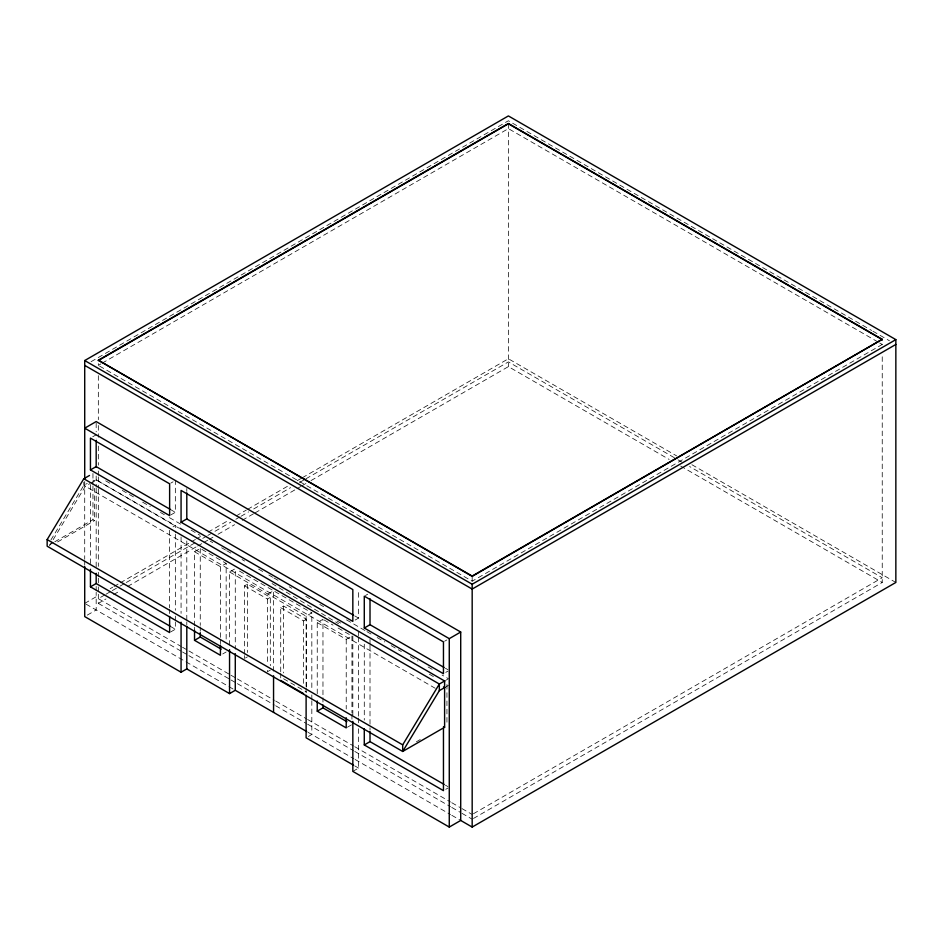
<?xml version="1.0" encoding="UTF-8"?>
<svg xmlns="http://www.w3.org/2000/svg" width="943" height="943" viewBox="0 0 943 943"><rect width="100%" height="100%" fill="white"/><g stroke="black" fill="none" stroke-linecap="round" stroke-linejoin="round"><path stroke-width="0.71" stroke-dasharray="4.71 3.54" d="M50.887 539.997L83.797 485.374L87.227 483.394M49.437 545.844L52.431 540.881M53.173 539.644L85.33 486.27L89.915 483.618M91.082 361.699L508.395 120.763L871.638 330.474M100.877 363.904L98.331 365.377L98.331 360.544M102.15 363.161L508.395 128.625L878.416 342.25M92.732 436.774L96.174 434.794L96.174 439.132M91.058 482.957L96.327 479.916L178.746 528.009M49.696 544.736L53.515 542.531M54.788 541.789L92.956 519.758L94.489 520.642L94.489 488.321M57.594 541.942L94.489 520.642M170.766 483.146L173.052 481.814M170.766 514.961L175.339 512.32L175.339 480.494M173.052 526.866L175.339 525.534L175.339 532.842M84.717 603.379L98.72 595.292M110.166 588.68L112.712 587.218M113.985 586.475L119.077 583.54M120.35 582.809L190.321 542.402M191.594 541.671L195.413 539.467M196.686 538.736L200.505 536.532M208.132 532.123L228.489 520.371M236.127 515.962L246.3 510.08M247.573 509.35L288.287 485.845M297.198 480.706L301.017 478.502M302.29 477.759L508.395 358.764L676.638 455.893M104.697 594.974L98.331 598.652L181.268 646.533M105.97 594.243L111.062 591.296M112.335 590.566L118.712 586.888M119.985 586.145L125.077 583.21M126.35 582.479L195.118 542.767M202.757 538.359L206.576 536.154M207.849 535.424L230.776 522.186M235.868 519.239L239.687 517.035M240.96 516.304L248.61 511.896M253.702 508.949L290.633 487.625M299.544 482.486L304.636 479.539M305.909 478.808L508.395 361.9L676.815 459.135M98.331 594.243L98.331 603.379L105.97 598.958M113.608 594.55L119.985 590.872M127.623 586.463L196.392 546.763M197.665 546.021L202.757 543.085M204.03 542.343L207.849 540.139M209.122 539.408L212.941 537.204M218.045 534.257L234.595 524.697M242.233 520.288L253.702 513.676M254.975 512.933L295.725 489.405M296.998 488.674L300.817 486.47M302.09 485.728L305.909 483.523M311.001 480.588L508.395 366.627L669.165 459.441M194.529 625.81L194.529 551.749L200.258 548.437L226.155 563.395L226.155 640.356M87.263 615.131L96.174 609.98L96.174 592.322M194.529 551.749L220.426 566.696L226.155 563.395M229.55 645.236L229.55 571.965L235.278 568.664L235.278 649.255M244.555 654.159L244.555 585.803L247.408 584.153L270.311 597.367L270.311 665.734M170.766 631.893L175.339 629.252L175.339 621.944M267.824 594.066L273.553 590.754L236.552 569.395M244.555 585.803L267.447 599.029L270.311 597.367M280.719 671.699L280.719 607.693L283.572 606.043L306.475 619.268L306.475 687.624M222.725 653.959L226.155 651.978M229.55 571.965L306.11 616.168L311.827 612.856L311.827 689.062M280.719 607.693L303.611 620.918L306.475 619.268M245.498 657.978L247.408 656.87M317.237 693.742L317.237 622.592L322.966 619.28L322.966 696.252M365.424 595.528L367.711 594.208M355.122 620.081L358.552 618.089L358.552 589.163M270.311 670.096L267.447 671.746L267.447 668.835M317.237 622.592L346.222 639.33L350.808 636.678M99.604 366.108L472.172 581.206L882.235 344.454L882.235 339.621M444.601 641.24L446.888 639.92M308.396 736.471L311.827 734.491L311.827 700.79M347.366 727.242L351.951 724.601M445.744 672.394L448.031 671.074M446.204 680.068L448.491 678.748L442.114 675.07M446.204 686.681L448.491 685.361M352.835 771.386L358.552 768.085L358.552 725.438M416.417 741.764L420.236 739.56M445.744 789.326L448.031 788.006M473.445 813.75L882.235 577.729L689.581 466.502M473.445 818.477L882.235 582.456L882.235 354.721M872.912 331.205L889.473 340.777M879.689 342.981L882.235 344.454M691.926 464.722L895.85 582.456M678.1 459.866L681.919 462.082M680.646 466.066L882.235 582.456M170.318 509.42L175.339 512.32M354.733 615.885L358.552 618.089M445.402 668.233L447.925 669.683M105.699 480.836L110.791 483.783M122.26 490.395L133.729 497.02M142.652 502.171L150.302 506.58M160.487 512.473L164.318 514.678M169.41 517.624L182.152 524.98M191.075 530.131L199.999 535.282M210.195 541.164L212.741 542.638M221.664 547.789L225.483 549.993M226.756 550.724L233.133 554.401M242.045 559.553L244.602 561.026M258.618 569.124L263.71 572.059M268.814 575.006L272.633 577.21M273.906 577.953L280.283 581.631M289.195 586.782L291.752 588.255M305.768 596.341L310.86 599.288M319.783 604.439L323.602 606.644M346.541 619.881L365.66 630.926M366.933 631.657L372.025 634.604M377.129 637.539L384.779 641.959M391.145 645.637L401.341 651.519M410.264 656.67L417.902 661.09M428.098 666.972L433.202 669.919M96.174 479.834L175.339 525.534M92.956 480.093L94.489 480.977M337.052 621.013L340.6 623.064M274.826 591.497L311.827 612.856M324.215 620.011L333.044 625.103M338.089 628.014L350.69 635.287M435.242 688.284L83.797 485.374L83.797 480.093M283.572 678.771L306.475 691.985M170.318 626.341L175.339 629.252M445.402 785.165L447.925 786.615M182.541 647.263L187.645 650.21M188.918 650.953L229.75 674.528M231.023 675.259L236.127 678.206M237.4 678.948L274.401 700.307M275.686 701.038L306.298 718.719M307.583 719.462L353.507 745.972M354.792 746.715L450.483 801.963M451.756 802.693L460.691 807.856M461.964 808.587L472.172 814.481M98.331 603.379L181.268 651.259M182.541 651.99L187.645 654.937M188.918 655.68L229.75 679.243M231.023 679.986L236.127 682.932M237.4 683.663L274.401 705.034M275.686 705.765L306.298 723.446M307.583 724.177L353.507 750.699M354.792 751.441L450.483 806.689M451.756 807.42L460.691 812.583M461.964 813.314L472.172 819.208M85.99 604.109L184.687 661.09M185.96 661.821L227.687 685.915M228.949 686.645L234.005 689.569M308.007 732.287L353.825 758.738M355.098 759.469L450.542 814.575M451.815 815.306L460.714 820.457M354.804 765.916L358.552 768.085M429.324 674.186L434.358 677.121M272.055 583.576L338.502 623.653M508.395 123.792L508.395 366.627M472.172 576.373L472.172 581.206M446.947 684.465L446.947 724.13M370.01 639.389L370.01 643.774M370.01 645.236L370.01 729.953M364.281 644.152L364.281 720.11M358.552 631.315L358.552 635.723M358.552 637.197L358.552 716.609M358.552 718.083L358.552 723.965M352.835 636.089L352.835 716.975M351.951 636.018L351.951 712.979M351.951 714.44L351.951 720.24M346.222 639.33L346.222 709.03M322.966 697.702L322.966 702.052M311.827 694.92L311.827 699.317M306.11 616.168L306.11 686.504M306.11 687.977L306.11 693.836M303.611 620.918L303.611 684.913M283.572 606.043L283.572 672.948M280.719 673.149L280.719 678.972M273.553 592.228L273.553 671.357M267.447 599.029L267.447 663.023M247.408 584.153L247.408 652.509M244.555 655.621L244.555 658.52M220.426 566.696L220.426 637.857M220.426 639.307L220.426 643.656M200.258 548.437L200.258 625.398M200.258 626.859L200.258 631.209M194.529 627.26L194.529 630.16M186.797 488.557L186.797 491.444M186.797 540.976L186.797 620.388M186.797 621.861L186.797 624.796M181.068 536.932L181.068 613.398M175.339 534.304L175.339 610.262M175.339 616.097L175.339 620.482M169.622 530.308L169.622 607.728M169.622 609.178L169.622 613.563M98.331 375.644L98.331 419.659M98.331 425.529L98.331 437.257M98.331 446.063L98.331 465.135M98.331 471.005L98.331 475.413M98.331 476.875L98.331 487.142M98.331 488.615L98.331 566.378M98.331 572.236L98.331 576.644M98.331 578.106L98.331 585.45M98.331 586.911L98.331 592.782M96.174 423.042L96.174 431.87M96.174 476.026L96.174 486.34M96.174 487.802L96.174 568.935M96.174 586.428L96.174 590.848M92.956 473.48L92.956 484.49M92.956 485.963L92.956 519.758M90.445 484.596L90.445 564.94M84.717 481.437L84.717 559.293M84.717 560.661L84.717 565.175"/><path stroke-width="1.41" d="M444.672 727.23L402.685 751.465L47.15 546.197L47.15 539.585L83.797 478.761L89.514 475.461M445.061 687.341L439.332 690.641L402.685 751.465L402.685 744.852L439.332 684.029L445.061 680.728M84.717 478.49L84.717 360.544L508.395 115.93L895.85 339.621L895.85 582.456L472.172 827.07L460.714 820.457L449.269 827.07L352.835 771.386L352.835 721.383M98.331 360.226L508.395 123.474L882.235 339.315L472.172 576.373L98.331 360.226L472.172 576.067L882.235 339.315M98.331 360.544L508.395 123.792L882.235 339.621M90.445 469.909L169.622 515.621L169.622 483.806L90.445 438.094L90.445 469.909L96.174 466.608L170.318 509.42M181.068 522.233L352.835 621.402L352.835 589.575L181.068 490.419L181.068 522.233L186.797 518.933L353.46 615.154M90.445 569.313L90.445 586.841L96.174 583.54L170.318 626.341M194.529 630.16L194.529 640.321L200.258 637.02L221.216 649.126M84.717 566.543L84.717 616.592L181.068 672.218L186.797 668.917L229.55 693.6L235.278 690.3L306.723 731.544M364.281 628.014L443.458 673.715L443.458 641.9L364.281 596.188L364.281 628.014L370.01 624.702L444.153 667.514M84.717 360.544L472.172 584.236L895.85 339.621M895.85 344.454L472.172 589.069L84.717 365.377M317.237 701.003L317.237 711.175L322.966 707.863L346.906 721.69M460.714 632.034L96.174 421.568L84.717 428.181L449.269 638.647L460.714 632.034L460.714 820.457M364.281 728.88L364.281 744.946L370.01 741.634L444.153 784.446M179.924 528.186L444.601 680.987L444.601 727.265L443.458 726.605M83.797 478.761L439.332 684.029L439.332 690.641M443.458 686.94L444.601 687.6M47.15 539.585L402.685 744.852M280.719 680.422L303.611 693.647M194.529 640.321L220.426 655.279L220.426 645.118M317.237 711.175L346.222 727.902L346.222 717.741M90.445 586.841L169.622 632.553L169.622 616.486M364.281 744.946L443.458 790.647L443.458 728.067M353.554 765.197L306.11 737.803L306.11 695.297M472.172 584.236L472.172 827.07M449.269 638.647L449.269 827.07M370.01 598.675L370.01 624.702M370.01 731.414L370.01 741.634M322.966 704.963L322.966 707.863M273.553 675.754L273.553 712.389M235.278 653.652L235.278 690.3M229.55 649.633L229.55 693.6M200.258 632.659L200.258 637.02M186.797 492.894L186.797 518.933M186.797 626.27L186.797 668.917M181.068 622.215L181.068 672.218M96.174 440.57L96.174 467.198M96.174 573.32L96.174 583.54"/></g></svg>
